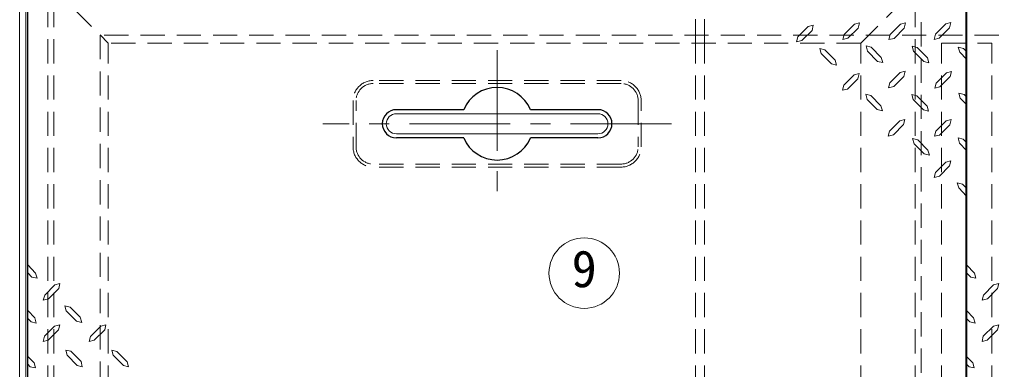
# Model space of a CAD drawing. Units: millimetres at full size, sheet at 1:10; details may follow other scales. Extents: x -2088 to 1962, y -1408 to 1402.
# Drawn here: x -1598.1 to -1110.8, y 955.4 to 1129 of the extents above; entities that cross this region are included whole.
import ezdxf
from ezdxf.enums import TextEntityAlignment as Align

# ---------------------------------------------------------------- set-up
doc = ezdxf.new("R2010")
doc.units = ezdxf.units.MM
doc.header["$LTSCALE"] = 10
doc.linetypes.add('CHAIN1', pattern=[8, 5, -1, 1, -1])
doc.linetypes.add('DASHED1', pattern=[1.8, 1.2, -0.6])
doc.layers.add('0-0_ﾚｲﾔ1', color=4, linetype='Continuous', lineweight=9)
doc.styles.add('ＭＳ ゴシック', font='')
doc.styles.get('ＭＳ ゴシック').set_extended_font_data('MS Gothic')

msp = doc.modelspace()

# ---------------------------------------------------------------- linework, layer by layer
at = {"layer": '0-0_ﾚｲﾔ1', "color": 7, "lineweight": 18}
for p, q in [((-1598.11, 1161.3), (-1598.11, 891.3)), ((-1595.11, 1158.3), (-1595.11, 891.3)), ((-1311.11, 1082.3), (-1411.11, 1082.3)), ((-1311.11, 1072.3), (-1411.11, 1072.3))]:
    msp.add_line(p, q, dxfattribs=at)
at = {"layer": '0-0_ﾚｲﾔ1', "color": 5, "lineweight": 25}
for p, q in [((-1594.11, 891.3), (-1594.11, 1157.3)), ((-1377.69, 1084.3), (-1411.11, 1084.3)), ((-1311.11, 1084.3), (-1344.52, 1084.3)), ((-1377.69, 1070.3), (-1411.11, 1070.3)), ((-1311.11, 1070.3), (-1344.52, 1070.3))]:
    msp.add_line(p, q, dxfattribs=at)
at = {"layer": '0-0_ﾚｲﾔ1', "color": 1, "lineweight": 40}
msp.add_line((-1128.11, 891.3), (-1128.11, 1157.3), dxfattribs=at)
at = {"layer": '0-0_ﾚｲﾔ1', "color": 7, "linetype": 'DASHED1', "lineweight": 18}
for p, q in [((-1584.11, 891.3), (-1584.11, 1145.7)), ((-1583.64, 1146.83), (-1554.11, 1117.3)), ((-1180.61, 1117.3), (-1151.07, 1146.83)), ((-1150.61, 1145.7), (-1150.61, 891.3)), ((-1180.61, 1117.3), (-1554.11, 1117.3)), ((-1554.11, 891.3), (-1554.11, 1117.3)), ((-1262.61, 891.3), (-1262.61, 1117.3)), ((-1258.11, 891.3), (-1258.11, 1117.3)), ((-1180.61, 891.3), (-1180.61, 1117.3)), ((-1140.61, 1117.3), (-1115.61, 1117.3)), ((-1140.61, 891.3), (-1140.61, 1117.3)), ((-1115.61, 891.3), (-1115.61, 1117.3)), ((-1299.61, 1098.8), (-1422.61, 1098.8)), ((-1299.61, 1097.3), (-1422.61, 1097.3)), ((-1432.61, 1088.8), (-1432.61, 1065.8)), ((-1431.11, 1065.8), (-1431.11, 1088.8)), ((-1291.11, 1088.8), (-1291.11, 1065.8)), ((-1289.61, 1065.8), (-1289.61, 1088.8)), ((-1299.61, 1057.3), (-1422.61, 1057.3)), ((-1299.61, 1055.8), (-1422.61, 1055.8))]:
    msp.add_line(p, q, dxfattribs=at)
at = {"layer": '0-0_ﾚｲﾔ1', "linetype": 'DASHED1'}
for p, q in [((-1581.11, 891.3), (-1581.11, 1144.3)), ((-1262.61, 1117.3), (-1262.61, 1144.3)), ((-1258.11, 1117.3), (-1258.11, 1144.3)), ((-1153.61, 891.3), (-1153.61, 1144.3)), ((-698.11, 1121.3), (-1558.11, 1121.3)), ((-1558.11, 1121.3), (-1558.11, 891.3))]:
    msp.add_line(p, q, dxfattribs=at)
at = {"layer": '0-0_ﾚｲﾔ1'}
for p, q in [((-1209.87, 1118.57), (-1204.81, 1123.63)), ((-1188.9, 1121.62), (-1189.54, 1119.13)), ((-1186.97, 1119.78), (-1181.91, 1124.84)), ((-1165.99, 1121.54), (-1166.64, 1119.05)), ((-1164.07, 1119.7), (-1159, 1124.76)), ((-1143.58, 1121.7), (-1144.22, 1119.21)), ((-1141.65, 1119.86), (-1136.58, 1124.92)), ((-1211.8, 1120.42), (-1212.44, 1117.93)), ((-1209.87, 1118.57), (-1212.44, 1117.93)), ((-1186.97, 1119.78), (-1189.54, 1119.13)), ((-1177.33, 1113.35), (-1177.97, 1115.92)), ((-1175.48, 1115.28), (-1177.97, 1115.92)), ((-1164.07, 1119.7), (-1166.64, 1119.05)), ((-1141.65, 1119.86), (-1144.22, 1119.21)), ((-1200.23, 1112.14), (-1200.87, 1114.71)), ((-1198.38, 1114.07), (-1200.87, 1114.71)), ((-1200.23, 1112.14), (-1195.16, 1107.08)), ((-1198.38, 1114.07), (-1193.32, 1108.93)), ((-1177.33, 1113.35), (-1172.26, 1108.28)), ((-1175.48, 1115.28), (-1170.41, 1110.13)), ((-1154.42, 1113.27), (-1155.07, 1115.84)), ((-1152.58, 1115.2), (-1155.07, 1115.84)), ((-1154.42, 1113.27), (-1149.36, 1108.2)), ((-1152.58, 1115.2), (-1147.51, 1110.05)), ((-1129.67, 1114.71), (-1132.24, 1115.36)), ((-1131.52, 1112.78), (-1132.24, 1115.36)), ((-1131.52, 1112.78), (-1128.11, 1109.37)), ((-1129.67, 1114.71), (-1128.11, 1113.15)), ((-1192.59, 1106.44), (-1195.16, 1107.08)), ((-1193.32, 1108.93), (-1192.59, 1106.44)), ((-1169.69, 1107.64), (-1172.26, 1108.28)), ((-1170.41, 1110.13), (-1169.69, 1107.64)), ((-1146.79, 1107.56), (-1149.36, 1108.2)), ((-1147.51, 1110.05), (-1146.79, 1107.56)), ((-1187.13, 1094.54), (-1182.07, 1099.61)), ((-1166.16, 1097.6), (-1166.8, 1095.11)), ((-1164.23, 1095.75), (-1159.16, 1100.81)), ((-1143.25, 1097.52), (-1143.9, 1095.03)), ((-1141.33, 1095.67), (-1136.26, 1100.73)), ((-1189.06, 1096.39), (-1189.7, 1093.9)), ((-1187.13, 1094.54), (-1189.7, 1093.9)), ((-1177.49, 1089.4), (-1178.13, 1091.97)), ((-1175.64, 1091.33), (-1178.13, 1091.97)), ((-1164.23, 1095.75), (-1166.8, 1095.11)), ((-1154.58, 1089.32), (-1155.23, 1091.89)), ((-1152.74, 1091.25), (-1155.23, 1091.89)), ((-1141.33, 1095.67), (-1143.9, 1095.03)), ((-1129.35, 1091.89), (-1131.92, 1092.53)), ((-1131.28, 1089.96), (-1131.92, 1092.53)), ((-1129.35, 1091.89), (-1128.11, 1090.65)), ((-1177.49, 1089.4), (-1172.42, 1084.34)), ((-1175.64, 1091.33), (-1170.58, 1086.19)), ((-1154.58, 1089.32), (-1149.52, 1084.26)), ((-1152.74, 1091.25), (-1147.67, 1086.11)), ((-1131.28, 1089.96), (-1128.11, 1086.79)), ((-1169.85, 1083.7), (-1172.42, 1084.34)), ((-1170.58, 1086.19), (-1169.85, 1083.7)), ((-1146.95, 1083.62), (-1149.52, 1084.26)), ((-1147.67, 1086.11), (-1146.95, 1083.62)), ((-1166.32, 1073.65), (-1166.96, 1071.16)), ((-1164.39, 1071.8), (-1159.33, 1076.87)), ((-1143.41, 1073.57), (-1144.06, 1071.08)), ((-1141.49, 1071.72), (-1136.42, 1076.78)), ((-1164.39, 1071.8), (-1166.96, 1071.16)), ((-1152.33, 1069.31), (-1154.91, 1069.95)), ((-1154.18, 1067.38), (-1154.91, 1069.95)), ((-1154.18, 1067.38), (-1149.12, 1062.4)), ((-1152.33, 1069.31), (-1147.27, 1064.25)), ((-1141.49, 1071.72), (-1144.06, 1071.08)), ((-1129.75, 1069.63), (-1132.33, 1070.28)), ((-1131.6, 1067.7), (-1132.33, 1070.28)), ((-1131.6, 1067.7), (-1128.11, 1064.07)), ((-1129.75, 1069.63), (-1128.11, 1067.99)), ((-1146.55, 1061.68), (-1149.12, 1062.4)), ((-1147.27, 1064.25), (-1146.55, 1061.68)), ((-1143.49, 1053.16), (-1138.43, 1058.22)), ((-1143.49, 1053.16), (-1144.14, 1050.59)), ((-1141.57, 1051.31), (-1136.58, 1056.37)), ((-1141.57, 1051.31), (-1144.14, 1050.59)), ((-1130.16, 1047.37), (-1132.73, 1048.02)), ((-1132, 1045.45), (-1132.73, 1048.02)), ((-1132, 1045.45), (-1128.11, 1041.39)), ((-1130.16, 1047.37), (-1128.11, 1045.33)), ((-1590.21, 1003.16), (-1594.11, 1007.21)), ((-1124.21, 1003.16), (-1128.11, 1007.21)), ((-1592.06, 1001.23), (-1594.11, 1003.28)), ((-1592.06, 1001.23), (-1589.49, 1000.59)), ((-1590.21, 1003.16), (-1589.49, 1000.59)), ((-1126.06, 1001.23), (-1128.11, 1003.28)), ((-1126.06, 1001.23), (-1123.49, 1000.59)), ((-1124.21, 1003.16), (-1123.49, 1000.59)), ((-1580.65, 997.29), (-1585.63, 992.23)), ((-1578.72, 995.45), (-1583.78, 990.38)), ((-1580.65, 997.29), (-1578.08, 998.02)), ((-1578.72, 995.45), (-1578.08, 998.02)), ((-1114.65, 997.29), (-1119.63, 992.23)), ((-1112.72, 995.45), (-1117.78, 990.38)), ((-1114.65, 997.29), (-1112.08, 998.02)), ((-1112.72, 995.45), (-1112.08, 998.02)), ((-1590.61, 980.9), (-1594.11, 984.54)), ((-1575.66, 986.93), (-1573.09, 986.2)), ((-1574.94, 984.36), (-1575.66, 986.93)), ((-1569.88, 979.29), (-1574.94, 984.36)), ((-1568.03, 981.22), (-1573.09, 986.2)), ((-1124.61, 980.9), (-1128.11, 984.54)), ((-1592.46, 978.97), (-1594.11, 980.62)), ((-1590.61, 980.9), (-1589.89, 978.33)), ((-1568.03, 981.22), (-1567.31, 978.65)), ((-1126.46, 978.97), (-1128.11, 980.62)), ((-1124.61, 980.9), (-1123.89, 978.33)), ((-1592.46, 978.97), (-1589.89, 978.33)), ((-1580.73, 976.88), (-1585.79, 971.82)), ((-1580.73, 976.88), (-1578.16, 977.53)), ((-1578.8, 975.03), (-1578.16, 977.53)), ((-1569.88, 979.29), (-1567.31, 978.65)), ((-1557.83, 976.8), (-1562.89, 971.74)), ((-1557.83, 976.8), (-1555.25, 977.45)), ((-1555.9, 974.95), (-1555.25, 977.45)), ((-1126.46, 978.97), (-1123.89, 978.33)), ((-1114.73, 976.88), (-1119.79, 971.82)), ((-1114.73, 976.88), (-1112.16, 977.53)), ((-1112.8, 975.03), (-1112.16, 977.53)), ((-1575.26, 964.99), (-1572.69, 964.35)), ((-1574.54, 962.5), (-1575.26, 964.99)), ((-1552.36, 964.91), (-1549.79, 964.27)), ((-1551.64, 962.42), (-1552.36, 964.91)), ((-1590.93, 958.64), (-1594.11, 961.82)), ((-1569.48, 957.36), (-1574.54, 962.5)), ((-1567.63, 959.28), (-1572.69, 964.35)), ((-1546.58, 957.28), (-1551.64, 962.42)), ((-1544.73, 959.2), (-1549.79, 964.27)), ((-1124.93, 958.64), (-1128.11, 961.82)), ((-1592.86, 956.71), (-1594.11, 957.96)), ((-1592.86, 956.71), (-1590.29, 956.07)), ((-1590.93, 958.64), (-1590.29, 956.07)), ((-1569.48, 957.36), (-1566.99, 956.71)), ((-1567.63, 959.28), (-1566.99, 956.71)), ((-1546.58, 957.28), (-1544.08, 956.63)), ((-1544.73, 959.2), (-1544.08, 956.63)), ((-1126.86, 956.71), (-1128.11, 957.96)), ((-1126.86, 956.71), (-1124.29, 956.07)), ((-1124.93, 958.64), (-1124.29, 956.07))]:
    msp.add_line(p, q, dxfattribs=at)
at = {"layer": '0-0_ﾚｲﾔ1', "linetype": 'CHAIN1'}
for p, q in [((-1361.11, 1113.8), (-1361.11, 1040.8)), ((-1274.61, 1077.3), (-1447.61, 1077.3))]:
    msp.add_line(p, q, dxfattribs=at)
at = {"layer": '0-0_ﾚｲﾔ1'}
for points in [[(-1211.8, 1120.42), (-1206.66, 1125.56), (-1204.16, 1126.2), (-1204.81, 1123.63)], [(-1188.9, 1121.62), (-1183.75, 1126.77), (-1181.26, 1127.41), (-1181.91, 1124.84)], [(-1165.99, 1121.54), (-1160.85, 1126.69), (-1158.36, 1127.33), (-1159, 1124.76)], [(-1143.58, 1121.7), (-1138.43, 1126.85), (-1135.94, 1127.49), (-1136.58, 1124.92)], [(-1189.06, 1096.39), (-1183.91, 1101.53), (-1181.42, 1102.18), (-1182.07, 1099.61)], [(-1166.16, 1097.6), (-1161.01, 1102.74), (-1158.52, 1103.38), (-1159.16, 1100.81)], [(-1143.25, 1097.52), (-1138.11, 1102.66), (-1135.62, 1103.3), (-1136.26, 1100.73)], [(-1166.32, 1073.65), (-1161.17, 1078.79), (-1158.68, 1079.44), (-1159.33, 1076.87)], [(-1143.41, 1073.57), (-1138.27, 1078.71), (-1135.78, 1079.36), (-1136.42, 1076.78)], [(-1138.43, 1058.22), (-1135.86, 1058.95), (-1136.58, 1056.37)], [(-1583.78, 990.38), (-1586.35, 989.66), (-1585.63, 992.23)], [(-1117.78, 990.38), (-1120.35, 989.66), (-1119.63, 992.23)], [(-1578.8, 975.03), (-1583.94, 969.89), (-1586.43, 969.25), (-1585.79, 971.82)], [(-1555.9, 974.95), (-1561.04, 969.81), (-1563.53, 969.17), (-1562.89, 971.74)], [(-1112.8, 975.03), (-1117.94, 969.89), (-1120.43, 969.25), (-1119.79, 971.82)]]:
    msp.add_lwpolyline(points, dxfattribs=at)
at = {"layer": '0-0_ﾚｲﾔ1', "color": 7, "lineweight": 18}
msp.add_circle((-1317.87, 1003.16), 17.5, dxfattribs=at)
at = {"layer": '0-0_ﾚｲﾔ1', "color": 7, "linetype": 'DASHED1', "lineweight": 18}
for centre, radius, start, end in [((-1422.61, 1088.8), 10, 90, 180), ((-1422.61, 1088.8), 8.5, 90, 180), ((-1299.61, 1088.8), 10, 0, 90), ((-1299.61, 1088.8), 8.5, 0, 90), ((-1422.61, 1065.8), 10, 180, 270), ((-1422.61, 1065.8), 8.5, 180, 270), ((-1299.61, 1065.8), 10, 270, 0), ((-1299.61, 1065.8), 8.5, 270, 0)]:
    msp.add_arc(centre, radius, start, end, dxfattribs=at)
at = {"layer": '0-0_ﾚｲﾔ1', "color": 5, "lineweight": 25}
for centre, radius, start, end in [((-1361.11, 1077.3), 18, 22.8854, 157.1146), ((-1411.11, 1077.3), 7, 90, 270), ((-1311.11, 1077.3), 7, 270, 90), ((-1361.11, 1077.3), 18, 202.8854, 337.1146)]:
    msp.add_arc(centre, radius, start, end, dxfattribs=at)
at = {"layer": '0-0_ﾚｲﾔ1', "color": 7, "lineweight": 18}
for centre, start, end in [((-1411.11, 1077.3), 90, 270), ((-1311.11, 1077.3), 270, 90)]:
    msp.add_arc(centre, 5, start, end, dxfattribs=at)

# ---------------------------------------------------------------- texts
at = {"layer": '0-0_ﾚｲﾔ1', "color": 7, "style": 'ＭＳ ゴシック'}
msp.add_text('9', height=18.33, dxfattribs=at).set_placement((-1324.12, 990.66), align=Align.BOTTOM_LEFT)

doc.saveas('drawing.dxf')
